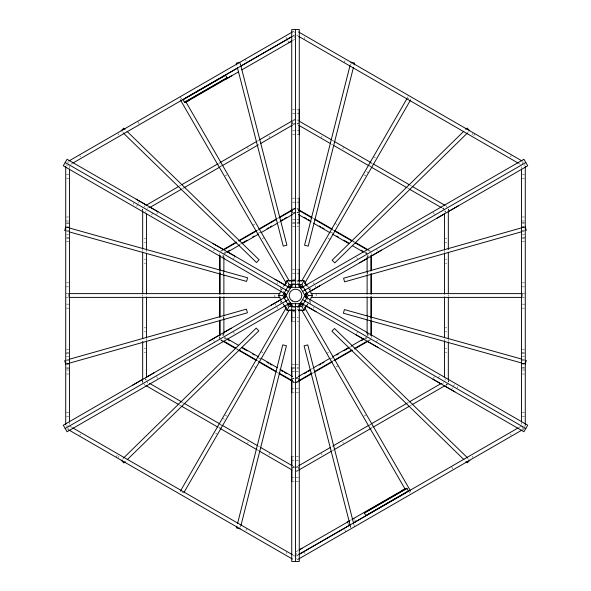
<?xml version="1.0" encoding="UTF-8"?>
<svg xmlns="http://www.w3.org/2000/svg" width="591" height="591" viewBox="0 0 591 591"><rect width="100%" height="100%" fill="white"/><g stroke="black" fill="none" stroke-linecap="round" stroke-linejoin="round"><path stroke-width="0.44" stroke-dasharray="2.96 2.22" d="M138.464 203.141L139.594 201.176M143.953 207.168L144.706 205.853M156.571 214.407L157.701 212.442M233.519 258.843L234.272 257.536M276.913 283.924L277.667 282.609M313.333 308.391L314.087 307.076M356.728 333.464L357.481 332.157M433.299 378.558L434.429 376.593M446.294 385.147L447.047 383.832M451.406 389.824L452.536 387.859M133.13 204.375L133.884 203.068M136.602 206.377L137.733 204.412M142.172 210.248L142.882 209.022M145.349 212.302L146.154 210.913M147.573 208.46L148.282 207.234M151.591 215.028L152.722 213.063M68.371 427.943L67.61 429.251L68.837 429.96M304.188 38.681L304.941 37.373M79.77 435.397L80.524 434.09M213.55 250.806L214.688 248.841M219.128 254.677L219.837 253.45M222.401 256.568L223.11 255.342M224.521 252.889L225.23 251.663M116.08 457.235L117.217 455.277M343.969 62.52L345.107 60.563M118.193 457.582L118.954 456.274M122.699 459.31L123.829 457.345M349.828 65.904L351.342 63.289M321.29 137.415L322.051 136.107M342.78 148.947L343.534 147.639M281.279 289.908L282.033 288.593M281.567 290.048L282.919 287.714M282.971 292.626L283.732 291.319M286.96 306.522L288.342 304.121M408.041 96.791L407.339 98.017L409.297 99.148M307.268 299.681L308.029 298.374M307.187 304.845L308.532 302.503M308.967 302.407L310.482 299.785M247.466 443.361L248.22 442.053M268.949 454.893L269.71 453.585M239.658 527.711L241.172 525.096M467.171 133.655L468.301 131.69M472.046 134.726L472.807 133.418M245.893 530.437L247.031 528.48M473.783 135.723L474.92 133.765M365.77 339.337L366.479 338.111M367.89 335.658L368.599 334.432M371.163 337.55L371.872 336.323M376.312 342.159L377.45 340.194M510.476 156.911L511.23 155.603M286.059 553.627L286.812 552.319M521.875 164.364L523.39 161.749L522.163 161.04M438.278 377.937L439.409 375.972M442.718 383.766L443.427 382.54M444.846 380.087L445.651 378.698M448.118 381.978L448.828 380.752M453.267 386.588L454.398 384.623M457.116 387.932L457.87 386.625M292.382 31.973L293.609 31.271L295.5 34.537L293.047 35.955M70.728 164.313L71.954 163.604M292.53 40.616L294.71 39.353M179.287 186.128L180.883 185.212M257.033 141.249L258.888 140.178M293.114 120.416L295.5 119.035M217.687 164.505L219.653 163.375M220.413 166.204L221.721 165.45M182.42 188.684L183.646 187.975M219.778 167.113L221.374 166.189M293.106 124.775L295.5 123.393M225.141 175.904L227.107 174.773M252.785 225.289L254.743 224.159M220.428 251.234L222.024 250.311M277.135 218.5L278.73 217.577M293.106 209.273L295.5 207.892M221.462 251.182L223.058 250.259M256.169 231.147L258.784 229.64M293.343 209.687L295.736 208.305M257.58 233.6L260.195 232.093M223.405 253.879L225.784 252.505M239.252 244.726L240.833 243.817M293.121 213.624L295.5 212.25M225.23 253.369L226.811 252.453M278.309 222.726L279.89 221.81M293.358 214.038L294.946 213.122M262.271 238.705L264.236 237.567M293.166 279.735L294.724 278.834M283.163 286.598L284.707 285.704M293.188 280.806L295.5 279.477M306.293 305.296L307.837 304.402M326.764 353.433L328.729 352.295M296.054 377.878L297.642 376.962M311.11 369.19L312.691 368.274M364.189 338.547L365.77 337.631M296.29 378.292L297.879 377.376M350.168 347.183L351.748 346.274M365.216 338.495L367.595 337.121M330.805 358.907L333.42 357.4M295.264 382.695L297.657 381.313M332.216 361.36L334.831 359.853M367.942 340.741L369.538 339.818M296.298 382.643L297.894 381.727M312.27 373.423L313.865 372.5M368.976 340.689L371.37 339.3M336.257 366.841L338.215 365.711M363.893 416.227L365.859 415.096M296.298 467.141L297.894 466.225M369.626 424.811L371.222 423.887M407.354 403.025L408.58 402.316M369.279 425.55L370.587 424.796M371.347 427.625L373.313 426.495M296.298 471.507L297.886 470.584M332.112 450.822L333.967 449.751M410.117 405.788L411.713 404.872M445.932 385.11L448.325 383.729M295.5 552.038L298.411 550.361M350.256 520.42L351.711 519.585M296.113 556.109L297.953 555.045M519.046 427.396L521.498 425.978M298.618 559.027L297.391 559.729L296.254 557.771M522.88 429.546L525.273 428.165M522.614 227.55L524.387 227.047M66.465 360.067L69.125 359.313M521.875 231.687L524.535 230.933M66.613 363.953L68.386 363.45M296.955 109.32L298.47 109.313M296.963 113.324L299.231 113.317M296.992 123.866L298.507 123.859M297.007 130.633L299.275 130.626M297.022 134.637L299.29 134.63M296.948 198.177L298.455 198.17M296.955 202.181L299.223 202.174M296.97 208.948L298.485 208.941M296.985 212.723L298.492 212.716M297 219.49L299.268 219.483M297.007 223.494L298.521 223.487M296.978 269.607L298.492 269.607M296.992 273.618L299.26 273.611M294.746 310.622L293.239 310.622L295.5 310.615M291.74 317.389L294.761 317.382M292.508 321.393L294.776 321.386M292.479 367.513L294.746 367.506M291.732 371.517L294.754 371.51M292.508 378.284L294.015 378.277M292.515 382.059L294.03 382.052M291.777 388.826L294.045 388.819M292.545 392.83L294.052 392.823M292.471 456.37L293.978 456.363M291.725 460.374L293.993 460.367M292.493 467.141L294.008 467.134M291.769 477.683L294.037 477.676M292.53 481.687L294.045 481.68M292.479 109.32L294.746 109.32M292.479 113.324L295.5 113.324M293.232 120.091L294.791 120.091M296.918 120.091L298.329 120.091M292.479 123.866L295.5 123.866M296.918 123.866L298.329 123.866L298.329 121.606M292.479 130.633L295.5 130.633M292.479 134.637L294.746 134.637M68.748 165.022L65.727 165.022L65.727 167.142M523.766 165.022L525.273 165.022M66.48 174.618L68.748 174.618M522.252 174.618L524.52 174.618M66.48 178.622L68.748 178.622M522.252 178.622L524.52 178.622M292.479 198.177L294.746 198.177M292.479 202.181L295.5 202.181M292.479 208.948L294.791 208.948M296.918 208.948L298.329 208.948M292.479 212.723L295.5 212.723M296.918 212.723L298.329 212.723L298.329 211.216M66.48 216.986L68.748 216.986M522.252 216.986L524.52 216.986M292.479 219.49L295.5 219.49M65.727 220.99L68.748 220.99M521.498 220.99L524.52 220.99M292.479 222.364L294.746 222.364M297.007 222.364L299.275 222.364M522.252 222.792L524.52 222.792M66.48 222.992L68.748 222.992M66.48 223.139L68.748 223.139M522.252 223.139L524.52 223.139M292.479 223.494L294.746 223.494M292.479 226.368L295.5 226.368M297.007 226.368L298.521 226.368M522.252 226.796L524.52 226.796M66.48 226.996L68.748 226.996M66.48 227.143L68.748 227.143M522.252 227.143L524.52 227.143M66.48 227.757L69.502 227.757M521.498 227.757L524.52 227.757M66.48 230.586L69.502 230.586M521.498 230.586L524.52 230.586M66.48 234.324L68.748 234.324M522.252 234.324L524.52 234.324M66.48 237.353L69.502 237.353M522.252 237.353L525.273 237.353M66.48 238.328L69.502 238.328M522.252 238.328L524.52 238.328M144.189 238.794L145.696 238.794M445.304 238.794L446.811 238.794M66.48 241.357L68.748 241.357M522.252 241.357L524.52 241.357M144.189 242.805L145.696 242.805M445.304 242.798L446.811 242.798M144.189 259.161L145.696 259.161M445.304 259.161L446.811 259.161M144.189 263.172L145.696 263.172M445.304 263.165L446.811 263.165M292.479 269.614L294.746 269.614M292.479 273.618L295.5 273.618M293.232 280.385L294.746 280.385M297.007 280.385L299.275 280.385M293.254 280.71L297.746 280.71M291.725 281.656L299.275 281.656M66.48 282.838L68.748 282.838M522.252 282.838L524.52 282.838M291.725 283.215L294.746 283.215M297.007 283.215L299.275 283.215M65.727 286.849L68.748 286.849M521.498 286.849L524.52 286.849M65.727 293.609L69.502 293.609M522.252 293.609L525.273 293.609M65.727 297.391L68.748 297.391M521.498 297.391L525.273 297.391M66.48 304.151L69.502 304.151M522.252 304.151L525.273 304.151M292.479 307.785L295.5 307.785M297.007 307.785L299.275 307.785M66.48 308.162L68.748 308.162M522.252 308.162L524.52 308.162M291.725 309.344L299.275 309.344M293.254 310.29L297.746 310.29M297.007 317.382L298.521 317.382M297.007 321.386L298.521 321.386M144.189 327.835L145.696 327.835M445.304 327.828L446.811 327.828M144.189 331.839L145.696 331.839M445.304 331.839L446.811 331.839M144.189 348.202L145.696 348.202M445.304 348.195L446.811 348.195M66.48 349.643L68.748 349.643M522.252 349.643L524.52 349.643M144.189 352.206L145.696 352.206M445.304 352.206L446.811 352.206M66.48 352.672L68.748 352.672M521.498 352.672L524.52 352.672M65.727 353.647L68.748 353.647M521.498 353.647L524.52 353.647M66.48 356.676L68.748 356.676M522.252 356.676L524.52 356.676M66.48 360.414L69.502 360.414M521.498 360.414L524.52 360.414M66.48 363.243L69.502 363.243M521.498 363.243L524.52 363.243M66.48 363.857L68.748 363.857M522.252 363.857L524.52 363.857M522.252 364.004L524.52 364.004M66.48 364.204L68.748 364.204M291.725 364.632L294.746 364.632M295.5 364.632L298.521 364.632M297.007 367.506L298.521 367.506M66.48 367.861L68.748 367.861M522.252 367.861L524.52 367.861M522.252 368.008L524.52 368.008M66.48 368.208L68.748 368.208M291.725 368.636L294.746 368.636M297.007 368.636L298.521 368.636M66.48 370.01L69.502 370.01M522.252 370.01L525.273 370.01M295.5 371.51L298.521 371.51M66.48 374.014L68.748 374.014M522.252 374.014L524.52 374.014M294.082 378.277L292.671 378.277L292.671 379.784M296.209 378.277L298.521 378.277M292.671 382.052L294.082 382.052M296.209 382.052L298.521 382.052M295.5 388.819L298.521 388.819M296.254 392.823L298.521 392.823M66.48 412.378L68.748 412.378M522.252 412.378L524.52 412.378M66.48 416.382L68.748 416.382M522.252 416.382L524.52 416.382M65.727 425.978L68.748 425.978M523.766 425.978L525.273 425.978L525.273 423.858M296.254 456.363L298.521 456.363M296.254 460.367L298.521 460.367M294.082 467.134L292.671 467.134L292.671 469.394M295.5 467.134L298.521 467.134M296.209 470.909L298.329 470.909M295.5 477.676L298.521 477.676M296.254 481.68L298.521 481.68M66.613 227.247L68.386 227.742M66.48 231.133L69.147 231.871M521.853 359.129L524.52 359.867M522.614 363.258L524.387 363.753M296.726 35.246L297.953 35.955M519.046 163.604L520.272 164.313M373.423 156.755L375.388 157.893M332.112 140.178L333.967 141.249M410.117 185.212L411.713 186.128M370.04 162.614L372.655 164.128M368.621 165.066L370.587 166.204M331.47 144.16L332.696 144.869M369.626 166.189L371.222 167.113M407.967 188.33L409.807 189.393M442.157 208.069L444.543 209.45M366.553 171.686L368.511 172.816M363.893 174.773L365.859 175.904M334.949 223.398L336.907 224.536M312.27 217.577L313.865 218.5M353.004 241.091L354.6 242.015M368.976 250.311L371.37 251.7M331.566 229.256L334.181 230.771M352.768 241.497L354.364 242.421M367.942 250.259L369.538 251.182M330.147 231.709L332.763 233.223M365.216 252.505L367.595 253.879M364.189 252.453L365.77 253.369M328.071 238.328L330.037 239.458M306.293 285.704L309.381 287.485M283.163 304.402L284.707 305.296M293.188 310.194L295.5 311.523M293.136 311.258L294.695 312.151M260.963 351.542L262.929 352.672M225.23 337.631L226.811 338.547M224.196 337.579L225.784 338.495M258.237 357.777L260.853 359.291M221.462 339.818L223.058 340.741M236.636 348.579L238.232 349.503M256.819 360.229L259.434 361.744M220.428 339.766L222.024 340.689M236.4 348.986L237.996 349.909M277.135 372.5L278.73 373.423M293.106 381.727L295.5 383.108M254.093 366.464L256.051 367.602M225.141 415.096L227.107 416.227M222.489 418.184L224.447 419.315M181.193 401.607L183.033 402.67M219.778 423.887L221.374 424.811M258.304 446.131L259.53 446.84M293.106 466.225L295.5 467.607M220.413 424.796L222.379 425.934M218.345 426.872L220.96 428.386M179.287 404.872L180.883 405.788M257.033 449.751L258.888 450.822M215.612 433.107L217.577 434.245M69.502 425.978L71.954 427.396M293.047 555.045L295.5 556.463M181.703 491.852L183.661 492.983M444.883 210.98L445.644 212.28M376.666 249.446L377.427 250.754M315.195 285.852L316.34 287.81M308.967 288.593L309.728 289.9L308.591 287.943M282.033 302.407L281.272 301.1L282.409 303.057M274.66 303.19L275.805 305.148M213.573 340.246L214.334 341.554M145.356 378.72L146.117 380.02M446.271 205.831L447.032 207.138M448.118 209.022L448.828 210.248M443.073 207.847L444.137 209.687M444.846 210.913L445.555 212.139M433.299 212.45L434.429 214.415M521.875 426.636L523.39 429.251M293.55 35.667L294.687 37.625M286.059 37.373L286.812 38.681M287.765 40.749L288.896 42.715M510.476 434.09L511.23 435.397M371.163 253.45L371.872 254.677M365.77 251.663L367.181 254.115M367.89 255.342L368.599 256.568M245.139 59.255L246.277 61.213M472.224 456.171L472.977 457.486M356.72 257.536L357.481 258.843M239.658 63.289L240.796 65.254M467.171 457.345L468.301 459.31M268.949 136.107L269.71 137.415M451.428 466.432L453.319 469.705M247.466 147.639L248.22 148.947M313.319 282.594L314.449 284.559M308.081 287.714L309.433 290.048M303.013 304.734L304.077 306.574M409.378 491.801L410.088 493.027M180.203 96.747L181.622 99.199M282.468 302.503L283.813 304.845M276.551 306.441L277.681 308.406M342.78 442.053L343.534 443.361M137.681 121.295L139.099 123.748M321.29 453.585L322.051 454.893M354.644 519.637L355.775 521.594M122.699 131.69L123.829 133.655M350.204 525.746L350.965 527.054M347.722 522.754L348.86 524.719M233.519 332.157L234.28 333.464M118.023 133.514L118.776 134.829M344.723 529.787L345.861 531.745M222.401 334.432L223.11 335.658M224.521 338.111L225.23 339.337M219.483 336.936L220.546 338.776M221.256 340.002L221.957 341.229M79.77 155.603L80.524 156.911M304.188 552.319L304.941 553.627M296.254 553.353L297.391 555.311M67.61 161.749L68.371 163.057M156.571 376.585L157.701 378.55M145.445 378.861L146.154 380.087M146.864 381.313L147.927 383.153M142.172 380.752L142.882 381.978M143.968 383.862L144.729 385.169M240.168 63.148L240.626 64.936M353.773 524.106L354.46 526.78M350.374 526.064L350.832 527.852M522.444 293.609L522.444 297.391M521.498 166.861L521.498 168.708M521.498 422.292L521.498 424.139M448.325 209.103L448.325 210.943M448.325 294.584L448.325 296.416M448.325 339.618L448.325 341.458M448.325 380.057L448.325 381.897M444.543 250.983L444.543 252.394M444.543 339.308L444.543 341.435M371.37 318.091L371.37 319.938M370.897 318.091L370.897 319.938M367.595 255.704L367.595 257.536M367.595 272.17L367.595 274.002M367.595 316.998L367.595 318.83M367.595 333.464L367.595 335.296M367.122 255.704L367.122 257.536M367.122 272.17L367.122 274.002M367.122 316.998L367.122 318.83M367.122 333.464L367.122 335.296M316.141 293.609L316.141 295.877M310.327 287.869L310.327 289.664M310.327 301.358L310.327 304.062M298.329 378.277L298.329 379.784M298.329 467.134L298.329 469.394M292.671 121.606L292.671 123.866M292.671 211.216L292.671 212.723M280.673 286.938L280.673 289.642M280.673 301.336L280.673 303.131M274.859 295.123L274.859 297.391M223.878 255.704L223.878 257.536M223.878 272.17L223.878 274.002M223.878 316.998L223.878 318.83M223.878 333.464L223.878 335.296M223.405 255.704L223.405 257.536M223.405 272.17L223.405 274.002M223.405 316.998L223.405 318.83M223.405 333.464L223.405 335.296M220.103 271.062L220.103 272.909M219.63 271.062L219.63 272.909M219.63 336.538L219.63 339.3M146.457 249.565L146.457 251.692M146.457 338.606L146.457 340.017M142.675 209.103L142.675 210.943M142.675 249.542L142.675 251.382M142.675 294.584L142.675 296.416M142.675 380.057L142.675 383.729M69.502 165.731L69.502 168.708M69.502 422.292L69.502 424.139M68.556 293.609L68.556 297.391"/><path stroke-width="0.89" d="M349.983 65.727L304.564 245.228L308.221 246.151L353.418 67.544M236.902 526.13L236.452 527.918L240.116 528.842M237.582 523.456L282.779 344.849L286.436 345.772L241.017 525.273M354.098 64.87L354.548 63.082L350.884 62.158M64.707 230.638L65.727 226.996M525.273 364.004L526.293 360.362M281.117 300.169L278.42 295.5L281.117 290.831M284.264 285.379L286.96 280.71L292.353 280.71M282.779 295.5L289.139 284.485L301.861 284.485L308.221 295.5L301.861 306.515L289.139 306.515L282.779 295.5L278.42 295.5M180.358 491.151L286.502 307.305M301.646 281.072L406.903 98.763M284.264 305.621L286.96 310.29L289.139 306.515M301.861 284.485L304.04 280.71L306.736 285.379M184.096 492.237L289.354 309.928M304.498 283.695L410.642 99.849M298.647 310.29L304.04 310.29L306.736 305.621M309.883 300.169L312.58 295.5L309.883 290.831M121.111 130.862L123.748 128.151L125.063 129.436M469.889 460.138L467.252 462.849L465.937 461.564M123.918 457.663L256.206 328.116L258.851 330.812L127.22 459.717M125.248 461.652L123.925 462.938L121.288 460.241M463.78 131.283L332.149 260.188L334.794 262.884L467.082 133.337M465.752 129.348L467.075 128.062L469.712 130.759M132.399 385.369L141.707 379.961M146.435 377.213L154.288 372.655M209.354 340.948L218.67 335.54M224.129 332.371L231.244 328.234M271.203 305.207L280.511 299.792M310.489 291.208L319.797 285.793M359.756 262.766L366.871 258.629M372.33 255.46L381.646 250.052M436.712 218.345L444.565 213.787M449.293 211.039L458.601 205.631M68.837 161.04L292.382 31.973M72.686 163.182L292.309 36.383M184.466 102.243L226.988 77.694M185.663 102.317L189.297 100.219M288.896 42.715L291.806 41.03M225.26 79.512L231.798 75.737M145.859 205.432L178.578 186.542M181.681 184.747L217.495 164.069M219.882 162.695L256.501 141.552M259.604 139.764L292.316 120.874M149.641 207.611L181.526 189.201M183.912 187.82L219.778 167.113M222.172 165.731L258.304 144.869M260.432 143.643L292.309 125.24M222.822 249.853L236.4 242.015M238.794 240.633L256.368 230.483M258.762 229.101L276.329 218.958M279.528 217.111L292.309 209.739M223.856 249.801L236.636 242.421M239.03 241.039L256.605 230.896M258.998 229.515L276.566 219.364M278.967 217.983L292.545 210.145M228.163 251.131L229.744 250.215M242.421 242.901L247.171 240.153M252.719 236.954L254.307 236.038M266.977 228.717L268.565 227.808M270.146 226.892L271.734 225.976M281.242 220.487L282.823 219.571M284.411 218.655L286.783 217.289M227.601 252.002L239.488 245.139M241.867 243.765L258.503 234.162M260.875 232.788L277.511 223.184M280.681 221.352L292.567 214.489M283.813 285.128L285.372 284.227M290.824 281.08L292.382 280.178M288.342 286.879L291.614 284.988M288.504 287.869L292.39 285.63M286.532 296.32L63.289 425.202L67.071 431.748L290.307 302.858M300.693 288.142L523.929 159.252L527.711 165.798L304.468 294.68M65.18 428.475L288.415 299.585M302.585 291.415L525.82 162.525M298.61 305.37L302.496 303.131M299.386 306.012L302.658 304.121M298.618 310.822L300.176 309.92M305.628 306.773L307.187 305.872M298.433 376.511L310.319 369.648M313.489 367.816L330.125 358.212M332.497 356.838L349.133 347.235M351.512 345.861L363.399 338.998M304.217 373.711L306.589 372.345M308.177 371.429L309.758 370.513M319.266 365.024L320.854 364.108M322.435 363.192L324.023 362.283M336.693 354.962L338.281 354.046M343.829 350.847L348.579 348.099M361.256 340.785L362.837 339.869M298.455 380.855L312.033 373.017M314.434 371.636L332.002 361.485M334.395 360.104L351.97 349.961M354.364 348.579L367.144 341.199M298.691 381.261L311.472 373.889M314.671 372.042L332.238 361.899M334.632 360.517L352.206 350.367M354.6 348.986L368.178 341.147M298.691 465.76L330.568 447.357M332.696 446.131L368.828 425.269M371.222 423.887L407.088 403.18M409.474 401.799L441.359 383.389M298.684 470.126L331.396 451.236M334.499 449.448L371.118 428.305M373.505 426.931L409.319 406.253M412.422 404.458L445.141 385.568M299.135 549.94L302.045 548.263M347.345 522.104L349.525 520.841M353.891 518.322L352.435 519.164L404.975 488.89M401.703 490.781L405.337 488.683M364.418 513.069L406.94 488.521M354.327 522.437L355.775 521.594M298.691 554.617L518.314 427.818M298.618 559.027L522.163 429.96M240.914 66.052L291.725 36.782M184.133 98.837L237.53 68.076M186.025 102.11L238.505 71.873M241.889 69.849L291.725 41.141M299.275 549.859L349.111 521.151M299.275 554.218L350.086 524.948M353.47 522.924L406.867 492.163M521.727 227.801L343.57 278.213L344.597 281.848L521.875 231.687M69.125 359.313L246.403 309.152L247.43 312.787L69.273 363.199M239.939 62.254L236.282 63.193L236.74 64.98M298.647 280.71L304.04 280.71M69.413 293.609L279.927 293.609M311.073 293.609L521.587 293.609M308.221 295.5L312.58 295.5M69.413 297.391L279.927 297.391M311.073 297.391L521.587 297.391M286.96 310.29L292.353 310.29M69.273 227.986L247.607 277.777L246.595 281.419L69.147 231.871M521.853 359.129L344.405 309.581L343.393 313.223L521.727 363.014M136.115 199.182L145.46 204.545M150.203 207.264L158.078 211.785M213.063 243.618L222.408 248.981M227.151 251.7L235.026 256.221M274.948 279.307L284.286 284.67M306.714 306.33L316.052 311.693M355.974 334.779L363.849 339.3M368.592 342.019L377.937 347.382M432.922 379.215L440.797 383.736M445.54 386.455L454.885 391.818M298.618 31.973L522.163 161.04M298.684 36.376L518.314 163.182M298.684 120.874L331.396 139.764M334.499 141.552L371.118 162.695M373.505 164.069L409.319 184.747M412.466 186.564L445.141 205.432M298.691 125.24L330.568 143.643M333.76 145.482L368.828 165.731M371.222 167.113L407.088 187.82M409.474 189.201L441.359 207.611M298.691 209.739L311.472 217.111M314.671 218.958L332.238 229.101M334.632 230.483L352.206 240.633M355.398 242.473L368.178 249.853M298.455 210.145L312.033 217.983M314.434 219.364L332.002 229.515M334.395 230.896L351.97 241.039M355.161 242.886L367.144 249.801M304.217 217.289L306.589 218.655M308.177 219.571L309.758 220.487M319.266 225.976L320.854 226.892M322.435 227.808L324.023 228.717M336.693 236.038L338.281 236.954M343.829 240.153L348.579 242.901M361.256 250.215L362.837 251.131M298.433 214.489L311.11 221.81M313.489 223.184L330.125 232.788M332.497 234.162L349.133 243.765M352.302 245.597L363.399 252.002M298.64 280.193L300.198 281.094M305.65 284.241L307.209 285.143M299.386 284.988L302.658 286.879M298.61 285.63L302.496 287.869M290.307 288.142L67.071 159.252L63.289 165.798L286.532 294.68M304.468 296.32L527.711 425.202L523.929 431.748L300.693 302.858M65.18 162.525L288.415 291.415M302.585 299.585L525.82 428.475M288.504 303.131L292.39 305.37M288.342 304.121L291.614 306.012M283.791 305.857L285.35 306.759M290.802 309.906L292.36 310.807M227.601 338.998L238.698 345.403M241.867 347.235L258.503 356.838M260.875 358.212L277.511 367.816M279.89 369.19L292.567 376.511M228.163 339.869L229.744 340.785M242.421 348.099L247.171 350.847M252.719 354.046L254.307 354.962M266.977 362.283L268.565 363.192M270.146 364.108L271.734 365.024M281.242 370.513L282.823 371.429M284.411 372.345L286.783 373.711M223.856 341.199L235.839 348.114M239.03 349.961L256.605 360.104M258.998 361.485L276.566 371.636M278.967 373.017L292.545 380.855M222.822 341.147L235.602 348.527M238.794 350.367L256.368 360.517M258.762 361.899L276.329 372.042M279.528 373.889L292.309 381.261M149.641 383.389L181.526 401.799M183.912 403.18L219.778 423.887M222.172 425.269L257.24 445.518M260.432 447.357L292.309 465.76M145.859 385.568L178.534 404.436M181.681 406.253L217.495 426.931M219.882 428.305L256.501 449.448M259.604 451.236L292.316 470.126M72.686 427.818L292.316 554.624M68.837 429.96L292.382 559.027M467.245 457.567L334.506 328.485L331.876 331.196L463.95 459.635M127.05 131.365L259.124 259.804L256.494 262.515L123.755 133.433M185.478 101.157L289.354 281.072M304.498 307.305L410.642 491.151M286.96 280.71L289.139 284.485M301.861 306.515L304.04 310.29M180.358 99.849L286.502 283.695M301.646 309.928L405.522 489.843M525.273 226.796L526.308 230.431M64.692 360.569L65.727 364.204M240.855 65.823L286.901 245.162L283.244 246.107L237.427 67.655M353.544 523.22L307.756 344.893L304.099 345.838L350.145 525.177M299.223 109.313L299.253 120.084M299.26 125.551L299.29 134.63M299.209 198.17L299.238 208.941M299.253 214.407L299.275 223.487M299.245 269.599L299.275 280.37M291.725 310.63L291.755 321.401M291.725 367.513L291.747 376.593M291.762 382.059L291.791 392.83M291.71 456.37L291.74 465.449M291.747 470.916L291.777 481.687M525.273 166.522L525.273 424.478M521.498 169.543L521.498 421.457M448.325 210.943L448.325 249.542M448.325 252.305L448.325 293.661M448.325 297.339L448.325 338.695M448.325 342.278L448.325 380.057M444.543 214.053L444.543 249.941M444.543 253.244L444.543 294.119M444.543 296.881L444.543 337.757M444.543 341.059L444.543 376.947M371.37 255.386L371.37 270.139M371.37 273.825L371.37 294.119M371.37 296.881L371.37 318.091M371.37 320.861L371.37 335.614M370.897 255.386L370.897 271.062M370.897 273.825L370.897 294.119M370.897 296.881L370.897 318.091M370.897 320.861L370.897 335.614M367.122 257.536L367.122 272.17M367.122 274.918L367.122 294.126M367.122 296.874L367.122 316.082M367.122 319.738L367.122 333.464M306.544 293.609L306.544 297.391M305.606 293.254L305.606 297.746M299.275 287.322L299.275 29.55L291.725 29.55L291.725 287.322M299.275 303.678L299.275 561.45L291.725 561.45L291.725 303.678M295.5 29.55L295.5 287.322M295.5 303.678L295.5 561.45M285.394 293.254L285.394 297.746M284.456 293.609L284.456 297.391M223.878 257.536L223.878 271.262M223.878 274.918L223.878 294.126M223.878 296.874L223.878 316.082M223.878 318.83L223.878 333.464M220.103 255.386L220.103 270.139M220.103 272.909L220.103 294.119M220.103 296.881L220.103 317.175M220.103 319.938L220.103 335.614M219.63 255.386L219.63 270.139M219.63 272.909L219.63 294.119M219.63 296.881L219.63 317.175M219.63 320.861L219.63 335.614M146.457 214.053L146.457 249.941M146.457 253.244L146.457 294.119M146.457 296.881L146.457 337.757M146.457 341.059L146.457 376.947M142.675 210.943L142.675 248.722M142.675 252.305L142.675 293.661M142.675 297.339L142.675 338.695M142.675 341.458L142.675 380.057M69.502 169.543L69.502 421.457M65.727 166.522L65.727 424.478M290.779 287.322L286.059 295.5L290.779 303.678L300.221 303.678L304.941 295.5L300.221 287.322L290.779 287.322M225.57 75.242L183.047 99.79L184.606 102.487L227.129 77.938L225.57 75.242M406.8 488.277L364.278 512.825L365.836 515.522L408.359 490.973L406.8 488.277M292.338 300.982A6.324 6.324 0 0 0 301.824 295.5A6.324 6.324 0 0 0 292.338 290.018A6.324 6.324 0 0 0 292.338 300.982"/></g></svg>
